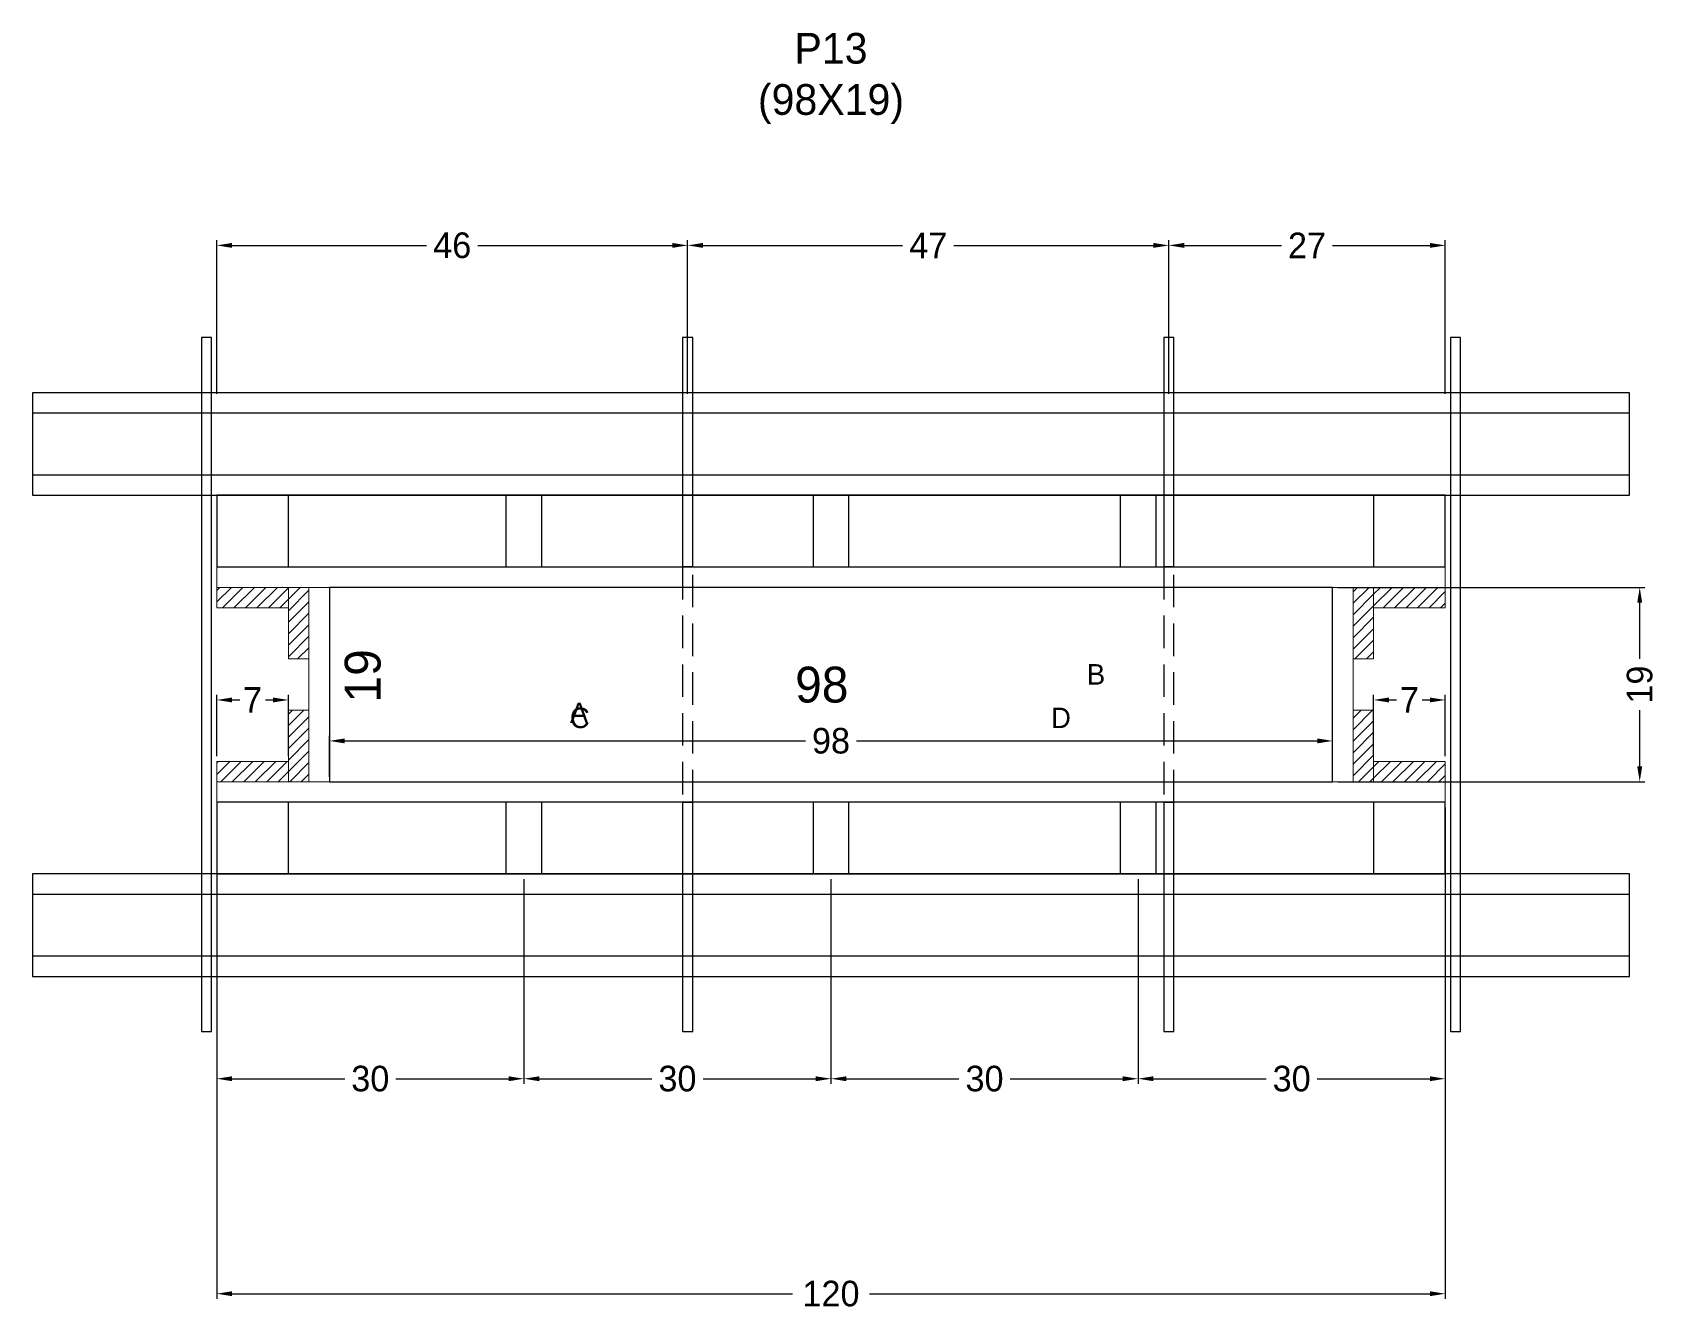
# Model space of a CAD drawing. Header units: centimetres. Extents: x -8500 to 4333, y -490 to 295.
# Drawn here: x -156 to 161.3, y 17.7 to 267.4 of the extents above; entities that cross this region are included whole.
import ezdxf

# ---------------------------------------------------------------- set-up
doc = ezdxf.new("R2010")
doc.units = ezdxf.units.CM
doc.linetypes.add('HIDDEN', pattern=[9.525, 6.35, -3.175])
for name, color, linetype in [('CHAPA', 140, 'Continuous'), ('COTA', 241, 'Continuous'), ('Hachura', 251, 'Continuous'), ('Madeira', 30, 'Continuous'), ('NOMENCLATURA', 7, 'Continuous'), ('Painéis', 200, 'Continuous'), ('Perfil Metálico', 150, 'Continuous'), ('SARRAFO', 251, 'Continuous'), ('TEXTO_GERAL', 7, 'Continuous')]:
    doc.layers.add(name, color=color, linetype=linetype)
doc.dimstyles.new('cotax2', dxfattribs={"dimtxt": 2.5, "dimasz": 1.5, "dimexe": 0.5, "dimexo": 0.5, "dimgap": 0.5, "dimtad": 1, "dimcen": 2.5, "dimazin": 3, "dimtfac": 1, "dimtmove": 0, "dimatfit": 3})
pattern_1 = [(45, (0, 0), (-1.122532, 1.122532), [])]

# ---------------------------------------------------------------- blocks, each defined once
blk = doc.blocks.new('_CLOSEDFILLED')
at = {"color": 0, "linetype": 'BYBLOCK'}
blk.add_solid([(-1, 0.16), (0, 0), (-1, -0.16)], dxfattribs=at)
blk = doc.blocks.new('*D27')
for p, q in [((-120, 116), (-120, 20)), ((120, 116), (120, 20)), ((-117, 21), (-7.5, 21)), ((7.5, 21), (117, 21))]:
    blk.add_line(p, q)
at = {"layer": 'Defpoints'}
for p in [(-120, 117), (120, 117), (-120, 21)]:
    blk.add_point(p, dxfattribs=at)
at = {"layer": 'COTA', "xscale": 3, "yscale": 3, "rotation": 180}
blk.add_blockref('_CLOSEDFILLED', (-120, 21), dxfattribs=at)
at = {"layer": 'COTA', "xscale": 3, "yscale": 3}
blk.add_blockref('_CLOSEDFILLED', (120, 21), dxfattribs=at)
at = {"layer": 'COTA', "insert": (0, 21), "char_height": 5, "attachment_point": 5}
blk.add_mtext('120', dxfattribs=at)
blk = doc.blocks.new('*D28')
for p, q in [((-120, 102), (-120, 62)), ((-60, 102), (-60, 62)), ((-117, 63), (-95, 63)), ((-85, 63), (-63, 63))]:
    blk.add_line(p, q)
at = {"layer": 'Defpoints'}
for p in [(-120, 103), (-60, 103), (-120, 63)]:
    blk.add_point(p, dxfattribs=at)
at = {"layer": 'COTA', "xscale": 3, "yscale": 3, "rotation": 180}
blk.add_blockref('_CLOSEDFILLED', (-120, 63), dxfattribs=at)
at = {"layer": 'COTA', "xscale": 3, "yscale": 3}
blk.add_blockref('_CLOSEDFILLED', (-60, 63), dxfattribs=at)
at = {"layer": 'COTA', "insert": (-90, 63), "char_height": 5, "attachment_point": 5}
blk.add_mtext('30', dxfattribs=at)
blk = doc.blocks.new('*D29')
for p, q in [((-60, 102), (-60, 62)), ((0, 102), (0, 62)), ((-57, 63), (-35, 63)), ((-25, 63), (-3, 63))]:
    blk.add_line(p, q)
at = {"layer": 'Defpoints'}
for p in [(-60, 103), (0, 103), (-60, 63)]:
    blk.add_point(p, dxfattribs=at)
at = {"layer": 'COTA', "xscale": 3, "yscale": 3, "rotation": 180}
blk.add_blockref('_CLOSEDFILLED', (-60, 63), dxfattribs=at)
at = {"layer": 'COTA', "xscale": 3, "yscale": 3}
blk.add_blockref('_CLOSEDFILLED', (0, 63), dxfattribs=at)
at = {"layer": 'COTA', "insert": (-30, 63), "char_height": 5, "attachment_point": 5}
blk.add_mtext('30', dxfattribs=at)
blk = doc.blocks.new('*D30')
for p, q in [((0, 102), (0, 62)), ((60, 102), (60, 62)), ((3, 63), (25, 63)), ((35, 63), (57, 63))]:
    blk.add_line(p, q)
at = {"layer": 'Defpoints'}
for p in [(0, 103), (60, 103), (0, 63)]:
    blk.add_point(p, dxfattribs=at)
at = {"layer": 'COTA', "xscale": 3, "yscale": 3, "rotation": 180}
blk.add_blockref('_CLOSEDFILLED', (0, 63), dxfattribs=at)
at = {"layer": 'COTA', "xscale": 3, "yscale": 3}
blk.add_blockref('_CLOSEDFILLED', (60, 63), dxfattribs=at)
at = {"layer": 'COTA', "insert": (30, 63), "char_height": 5, "attachment_point": 5}
blk.add_mtext('30', dxfattribs=at)
blk = doc.blocks.new('*D31')
for p, q in [((60, 102), (60, 62)), ((120, 102), (120, 62)), ((63, 63), (85, 63)), ((95, 63), (117, 63))]:
    blk.add_line(p, q)
at = {"layer": 'Defpoints'}
for p in [(60, 103), (120, 103), (60, 63)]:
    blk.add_point(p, dxfattribs=at)
at = {"layer": 'COTA', "xscale": 3, "yscale": 3, "rotation": 180}
blk.add_blockref('_CLOSEDFILLED', (60, 63), dxfattribs=at)
at = {"layer": 'COTA', "xscale": 3, "yscale": 3}
blk.add_blockref('_CLOSEDFILLED', (120, 63), dxfattribs=at)
at = {"layer": 'COTA', "insert": (90, 63), "char_height": 5, "attachment_point": 5}
blk.add_mtext('30', dxfattribs=at)
blk = doc.blocks.new('*D32')
for p, q in [((-98, 122), (-98, 130)), ((-95, 129), (-5, 129)), ((5, 129), (95, 129)), ((98, 122), (98, 130))]:
    blk.add_line(p, q)
at = {"layer": 'Defpoints'}
for p in [(-98, 129), (-98, 121), (98, 121)]:
    blk.add_point(p, dxfattribs=at)
at = {"layer": 'COTA', "xscale": 3, "yscale": 3, "rotation": 180}
blk.add_blockref('_CLOSEDFILLED', (-98, 129), dxfattribs=at)
at = {"layer": 'COTA', "xscale": 3, "yscale": 3}
blk.add_blockref('_CLOSEDFILLED', (98, 129), dxfattribs=at)
at = {"layer": 'COTA', "insert": (0, 129), "char_height": 5, "attachment_point": 5}
blk.add_mtext('98', dxfattribs=at)
blk = doc.blocks.new('*D33')
for p, q in [((99, 159), (159, 159)), ((158, 145), (158, 156)), ((158, 124), (158, 135)), ((99, 121), (159, 121))]:
    blk.add_line(p, q)
at = {"layer": 'Defpoints'}
for p in [(98, 159), (98, 121), (158, 121)]:
    blk.add_point(p, dxfattribs=at)
at = {"layer": 'COTA', "xscale": 3, "yscale": 3}
for p, rotation in [((158, 159), 90), ((158, 121), -90.00000000000001)]:
    blk.add_blockref('_CLOSEDFILLED', p, dxfattribs=dict(at, rotation=rotation))
at = {"layer": 'COTA', "insert": (158, 140), "char_height": 5, "attachment_point": 5, "rotation": 90}
blk.add_mtext('19', dxfattribs=at)
blk = doc.blocks.new('*D34')
for p, q in [((-120, 126), (-120, 138)), ((-117, 137), (-115.5, 137)), ((-110.5, 137), (-109, 137)), ((-106, 126), (-106, 138))]:
    blk.add_line(p, q)
at = {"layer": 'Defpoints'}
for p in [(-120, 137), (-120, 125), (-106, 125)]:
    blk.add_point(p, dxfattribs=at)
at = {"layer": 'COTA', "xscale": 3, "yscale": 3, "rotation": 180}
blk.add_blockref('_CLOSEDFILLED', (-120, 137), dxfattribs=at)
at = {"layer": 'COTA', "xscale": 3, "yscale": 3}
blk.add_blockref('_CLOSEDFILLED', (-106, 137), dxfattribs=at)
at = {"layer": 'COTA', "insert": (-113, 137), "char_height": 5, "attachment_point": 5}
blk.add_mtext('7', dxfattribs=at)
blk = doc.blocks.new('*D35')
for p, q in [((106, 126), (106, 138)), ((109, 137), (110.5, 137)), ((115.5, 137), (117, 137)), ((120, 126), (120, 138))]:
    blk.add_line(p, q)
at = {"layer": 'Defpoints'}
for p in [(106, 137), (106, 125), (120, 125)]:
    blk.add_point(p, dxfattribs=at)
at = {"layer": 'COTA', "xscale": 3, "yscale": 3, "rotation": 180}
blk.add_blockref('_CLOSEDFILLED', (106, 137), dxfattribs=at)
at = {"layer": 'COTA', "xscale": 3, "yscale": 3}
blk.add_blockref('_CLOSEDFILLED', (120, 137), dxfattribs=at)
at = {"layer": 'COTA', "insert": (113, 137), "char_height": 5, "attachment_point": 5}
blk.add_mtext('7', dxfattribs=at)
blk = doc.blocks.new('*D36')
for p, q in [((-120, 196.8), (-120, 226.8)), ((-117, 225.8), (-79, 225.8)), ((-69, 225.8), (-31, 225.8)), ((-28, 196.8), (-28, 226.8))]:
    blk.add_line(p, q)
at = {"layer": 'Defpoints'}
for p in [(-120, 225.8), (-120, 195.8), (-28, 195.8)]:
    blk.add_point(p, dxfattribs=at)
at = {"layer": 'COTA', "xscale": 3, "yscale": 3, "rotation": 180}
blk.add_blockref('_CLOSEDFILLED', (-120, 225.8), dxfattribs=at)
at = {"layer": 'COTA', "xscale": 3, "yscale": 3}
blk.add_blockref('_CLOSEDFILLED', (-28, 225.8), dxfattribs=at)
at = {"layer": 'COTA', "insert": (-74, 225.8), "char_height": 5, "attachment_point": 5}
blk.add_mtext('46', dxfattribs=at)
blk = doc.blocks.new('*D37')
for p, q in [((-28, 196.8), (-28, 226.8)), ((-25, 225.8), (14, 225.8)), ((24, 225.8), (63, 225.8)), ((66, 196.8), (66, 226.8))]:
    blk.add_line(p, q)
at = {"layer": 'Defpoints'}
for p in [(-28, 225.8), (-28, 195.8), (66, 195.8)]:
    blk.add_point(p, dxfattribs=at)
at = {"layer": 'COTA', "xscale": 3, "yscale": 3, "rotation": 180}
blk.add_blockref('_CLOSEDFILLED', (-28, 225.8), dxfattribs=at)
at = {"layer": 'COTA', "xscale": 3, "yscale": 3}
blk.add_blockref('_CLOSEDFILLED', (66, 225.8), dxfattribs=at)
at = {"layer": 'COTA', "insert": (19, 225.8), "char_height": 5, "attachment_point": 5}
blk.add_mtext('47', dxfattribs=at)
blk = doc.blocks.new('*D38')
for p, q in [((66, 196.8), (66, 226.8)), ((69, 225.8), (88, 225.8)), ((98, 225.8), (117, 225.8)), ((120, 196.8), (120, 226.8))]:
    blk.add_line(p, q)
at = {"layer": 'Defpoints'}
for p in [(66, 225.8), (66, 195.8), (120, 195.8)]:
    blk.add_point(p, dxfattribs=at)
at = {"layer": 'COTA', "xscale": 3, "yscale": 3, "rotation": 180}
blk.add_blockref('_CLOSEDFILLED', (66, 225.8), dxfattribs=at)
at = {"layer": 'COTA', "xscale": 3, "yscale": 3}
blk.add_blockref('_CLOSEDFILLED', (120, 225.8), dxfattribs=at)
at = {"layer": 'COTA', "insert": (93, 225.8), "char_height": 5, "attachment_point": 5}
blk.add_mtext('27', dxfattribs=at)

msp = doc.modelspace()

# ---------------------------------------------------------------- hatches: boundary and pattern name
at = {"layer": 'Hachura'}
h = msp.add_hatch(dxfattribs=at)
h.set_pattern_fill('ANSI31')
h.set_pattern_definition(pattern_1)
h.paths.add_polyline_path([(-120, 155), (-106, 155), (-106, 159), (-120, 159)])
h = msp.add_hatch(dxfattribs=at)
h.set_pattern_fill('ANSI31')
h.set_pattern_definition(pattern_1)
h.paths.add_polyline_path([(-106, 145), (-102, 145), (-102, 159), (-106, 159)])
h = msp.add_hatch(dxfattribs=at)
h.set_pattern_fill('ANSI31')
h.set_pattern_definition(pattern_1)
h.paths.add_polyline_path([(102, 145), (106, 145), (106, 159), (102, 159)])
h = msp.add_hatch(dxfattribs=at)
h.set_pattern_fill('ANSI31')
h.set_pattern_definition(pattern_1)
h.paths.add_polyline_path([(106, 155), (120, 155), (120, 159), (106, 159)])
h = msp.add_hatch(dxfattribs=at)
h.set_pattern_fill('ANSI31')
h.set_pattern_definition(pattern_1)
h.paths.add_polyline_path([(-106, 121), (-102, 121), (-102, 135), (-106, 135)])
h = msp.add_hatch(dxfattribs=at)
h.set_pattern_fill('ANSI31')
h.set_pattern_definition(pattern_1)
h.paths.add_polyline_path([(102, 121), (106, 121), (106, 135), (102, 135)])
h = msp.add_hatch(dxfattribs=at)
h.set_pattern_fill('ANSI31')
h.set_pattern_definition(pattern_1)
h.paths.add_polyline_path([(-120, 121), (-106, 121), (-106, 125), (-120, 125)])
h = msp.add_hatch(dxfattribs=at)
h.set_pattern_fill('ANSI31')
h.set_pattern_definition(pattern_1)
h.paths.add_polyline_path([(106, 121), (120, 121), (120, 125), (106, 125)])

# ---------------------------------------------------------------- linework, layer by layer
at = {"layer": 'CHAPA', "lineweight": 18}
for points in [[(-120, 159), (120, 159), (120, 163), (-120, 163)], [(-120, 159), (120, 159), (120, 163), (-120, 163)], [(-102, 121), (-98, 121), (-98, 159), (-102, 159)], [(-102, 121), (-98, 121), (-98, 159), (-102, 159)], [(98, 121), (102, 121), (102, 159), (98, 159)], [(98, 121), (102, 121), (102, 159), (98, 159)], [(-120, 117), (120, 117), (120, 121), (-120, 121)], [(-120, 117), (120, 117), (120, 121), (-120, 121)]]:
    msp.add_lwpolyline(points, close=True, dxfattribs=at)
at = {"layer": 'Hachura'}
for points in [[(-123, 72.2), (-121, 72.2), (-121, 207.8), (-123, 207.8)], [(-29, 163), (-27, 163), (-27, 207.8), (-29, 207.8)], [(65, 163), (67, 163), (67, 207.8), (65, 207.8)], [(121, 72.2), (123, 72.2), (123, 207.8), (121, 207.8)], [(-29, 72.2), (-27, 72.2), (-27, 117), (-29, 117)], [(65, 72.2), (67, 72.2), (67, 117), (65, 117)]]:
    msp.add_lwpolyline(points, close=True, dxfattribs=at)
at = {"layer": 'Hachura', "linetype": 'HIDDEN'}
for points in [[(-29, 117), (-27, 117), (-27, 163), (-29, 163)], [(65, 117), (67, 117), (67, 163), (65, 163)]]:
    msp.add_lwpolyline(points, close=True, dxfattribs=at)
at = {"layer": 'Madeira', "color": 126}
for points in [[(-120, 163), (120, 163), (120, 177), (-120, 177)], [(-120, 163), (-106, 163), (-106, 177), (-120, 177)], [(-63.5, 163), (-56.5, 163), (-56.5, 177), (-63.5, 177)], [(-3.5, 163), (3.5, 163), (3.5, 177), (-3.5, 177)], [(56.5, 163), (63.5, 163), (63.5, 177), (56.5, 177)], [(106, 163), (120, 163), (120, 177), (106, 177)], [(-120, 103), (120, 103), (120, 117), (-120, 117)], [(-120, 103), (-106, 103), (-106, 117), (-120, 117)], [(-63.5, 103), (-56.5, 103), (-56.5, 117), (-63.5, 117)], [(-3.5, 103), (3.5, 103), (3.5, 117), (-3.5, 117)], [(56.5, 103), (63.5, 103), (63.5, 117), (56.5, 117)], [(106, 103), (120, 103), (120, 117), (106, 117)]]:
    msp.add_lwpolyline(points, close=True, dxfattribs=at)
at = {"layer": 'Painéis'}
msp.add_lwpolyline([(-98, 121), (98, 121), (98, 159), (-98, 159)], close=True, dxfattribs=at)
at = {"layer": 'Perfil Metálico', "color": 224}
for points in [[(-156, 177), (156, 177), (156, 197), (-156, 197)], [(-156, 181), (156, 181), (156, 193), (-156, 193)], [(-156, 83), (156, 83), (156, 103), (-156, 103)], [(-156, 87), (156, 87), (156, 99), (-156, 99)]]:
    msp.add_lwpolyline(points, close=True, dxfattribs=at)
at = {"layer": 'SARRAFO', "color": 251, "lineweight": 13}
for points in [[(-120, 155), (-106, 155), (-106, 159), (-120, 159)], [(-106, 145), (-102, 145), (-102, 159), (-106, 159)], [(102, 145), (106, 145), (106, 159), (102, 159)], [(106, 155), (120, 155), (120, 159), (106, 159)], [(-106, 121), (-102, 121), (-102, 135), (-106, 135)], [(102, 121), (106, 121), (106, 135), (102, 135)], [(-120, 121), (-106, 121), (-106, 125), (-120, 125)], [(106, 121), (120, 121), (120, 125), (106, 125)]]:
    msp.add_lwpolyline(points, close=True, dxfattribs=at)

# ---------------------------------------------------------------- texts
at = {"layer": 'COTA'}
msp.add_text('19', height=7, rotation=90, dxfattribs=at).set_placement((-88, 136.5))
msp.add_text('98', height=7, dxfattribs=at).set_placement((-7, 136.5))
at = {"layer": 'NOMENCLATURA', "insert": (0, 249.5), "char_height": 6, "attachment_point": 8}
msp.add_mtext('P13\\P(98X19)', dxfattribs=at)
at = {"layer": 'TEXTO_GERAL'}
for s, p in [('B', (50, 140)), ('A', (-51, 132.5)), ('C', (-51, 131.5)), ('D', (43, 131.5))]:
    msp.add_text(s, height=4, dxfattribs=at).set_placement(p)

# ---------------------------------------------------------------- dimensions: what is measured, and where the dimension line sits
at = {"layer": 'COTA'}
for base, p1, p2, picture, middle in [((-120, 225.8), (-120, 195.8), (-28, 195.8), '*D36', (-74, 225.8)), ((-28, 225.8), (-28, 195.8), (66, 195.8), '*D37', (19, 225.8)), ((66, 225.8), (66, 195.8), (120, 195.8), '*D38', (93, 225.8)), ((-120, 137), (-120, 125), (-106, 125), '*D34', (-113, 137)), ((106, 137), (106, 125), (120, 125), '*D35', (113, 137)), ((-98, 129), (-98, 121), (98, 121), '*D32', (0, 129)), ((-120, 21), (-120, 117), (120, 117), '*D27', (0, 21))]:
    dim = msp.add_linear_dim(base=base, p1=p1, p2=p2, dimstyle='cotax2', dxfattribs=at)
    dim.commit()
    dim.dimension.update_dxf_attribs({"geometry": picture, "text_midpoint": middle})
dim = msp.add_linear_dim(base=(158, 121), p1=(98, 121), p2=(98, 159), angle=90, dimstyle='cotax2', dxfattribs=at)
dim.commit()
dim.dimension.update_dxf_attribs({"geometry": '*D33', "text_midpoint": (158, 140)})
for base, p1, p2, picture, middle in [((-120, 63), (-120, 103), (-60, 103), '*D28', (-90, 63)), ((-60, 63), (-60, 103), (0, 103), '*D29', (-30, 63)), ((0, 63), (0, 103), (60, 103), '*D30', (30, 63)), ((60, 63), (60, 103), (120, 103), '*D31', (90, 63))]:
    dim = msp.add_linear_dim(base=base, p1=p1, p2=p2, text='30', dimstyle='cotax2', dxfattribs=at)
    dim.commit()
    dim.dimension.update_dxf_attribs({"geometry": picture, "text_midpoint": middle})

doc.saveas('drawing.dxf')
